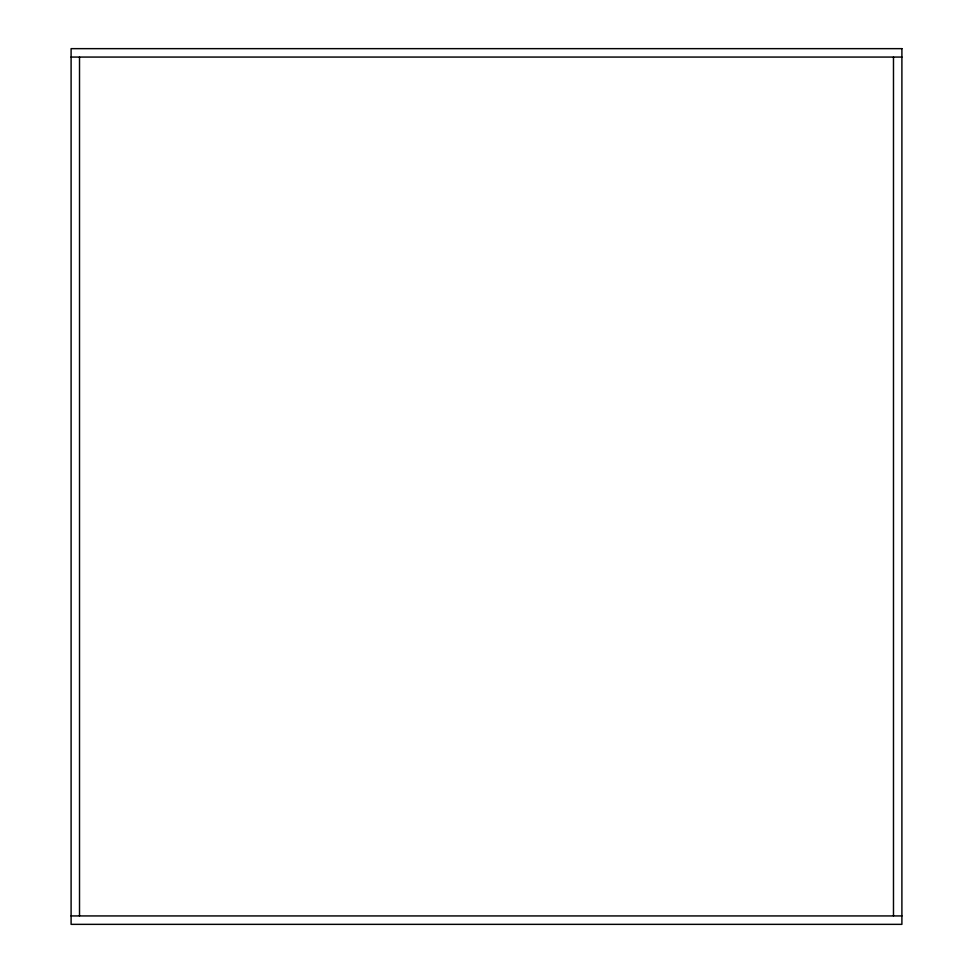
<?xml version="1.0" encoding="UTF-8"?>
<svg xmlns="http://www.w3.org/2000/svg" width="973" height="973" viewBox="0 0 973 973"><rect width="100%" height="100%" fill="white"/><g stroke="black" fill="none" stroke-linecap="round" stroke-linejoin="round"><path stroke-width="1.46" d="M71.102 57.066L901.898 57.066M71.102 915.934L901.898 915.934M893.482 57.066L893.482 915.934M79.518 57.066L79.518 915.934M901.898 48.65L71.102 48.65L71.102 924.35L901.898 924.35L901.898 48.65"/></g></svg>
